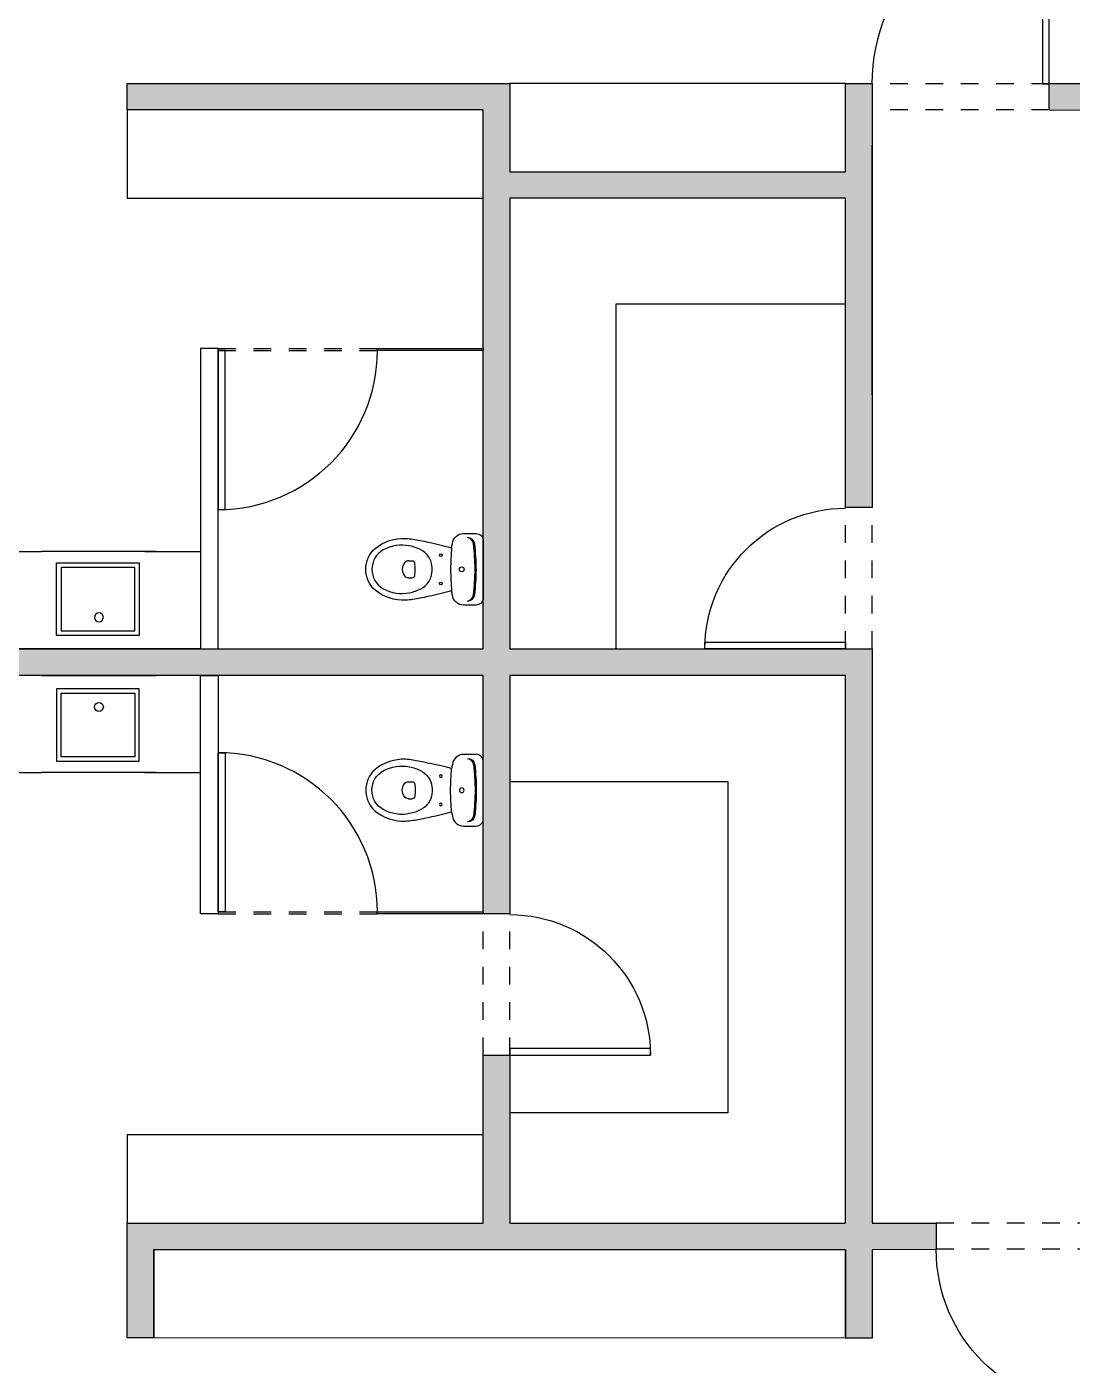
# Model space of a CAD drawing. Header units: metres. Extents: x 1769 to 3632, y 809 to 2652.
# Drawn here: x 2683.07 to 2688.99, y 1866.94 to 1874.51 of the extents above; entities that cross this region are included whole.
import ezdxf

# ---------------------------------------------------------------- set-up
doc = ezdxf.new("R2010")
doc.units = ezdxf.units.M
doc.header["$LTSCALE"] = 10
doc.linetypes.add('AG-FP-01$0$DASH2', pattern=[0.375, 0.25, -0.125])
for name, color, linetype in [('A-ANNO-SIMB-CARP', 14, 'Continuous'), ('A-DOOR', 1, 'Continuous'), ('A-FLOR-LEVL', 2, 'Continuous'), ('A-FURN-FIXD', 8, 'Continuous'), ('A-GLAZ', 150, 'Continuous'), ('A-PATT+', 8, 'Continuous'), ('A-WALL', 6, 'Continuous'), ('A-WALL-PATT', 8, 'Continuous'), ('AG-FP-01$0$A-DOOR-1', 1, 'Continuous'), ('AG-FP-01$0$A-HEAD-2', 2, 'AG-FP-01$0$DASH2')]:
    doc.layers.add(name, color=color, linetype=linetype)
doc.styles.add('AG-FP-01$0$spa-fp01$0$WATG_Default', font='SIMPLEX.SHX', dxfattribs={"width": 0.8})

# ---------------------------------------------------------------- blocks, each defined once
blk = doc.blocks.new('vvv')
at = {"layer": 'A-FURN-FIXD', "ltscale": 0.01}
for p, q in [((320.633, 362.1916), (320.6219, 362.1916)), ((320.633, 362.1916), (320.644, 362.1916)), ((320.585, 361.8086), (320.585, 361.8287)), ((320.681, 361.8086), (320.681, 361.8287))]:
    blk.add_line(p, q, dxfattribs=at)
blk.add_lwpolyline([(320.47, 361.8736, -0.0164), (320.5106, 362.052, -0.014244), (320.4869, 362.0565, -0.379899), (320.4305, 362.12), (320.4305, 362.1916, -0.414214), (320.4705, 362.2316), (320.633, 362.2316), (320.7955, 362.2316, -0.414214), (320.8355, 362.1916), (320.8355, 362.12, -0.379899), (320.779, 362.0565, -0.014244), (320.7554, 362.052, -0.0164), (320.796, 361.8736, -0.034533), (320.808, 361.7917, -0.180901), (320.7511, 361.6187, -0.210568), (320.633, 361.5666, -0.210568), (320.5149, 361.6187, -0.180901), (320.458, 361.7917, -0.034533)], format="xyb", close=True, dxfattribs=at)
for centre, radius in [((320.633, 362.1096), 0.0135), ((320.633, 362.1096), 0.0135), ((320.553, 361.9916), 0.0075), ((320.713, 361.9916), 0.0075)]:
    blk.add_circle(centre, radius, dxfattribs=at)
for centre, radius, start, end in [((320.4935, 362.1429), 0.04, 96.27189, 180), ((320.4928, 362.1358), 0.04, 96.21414, 169.75716), ((320.633, 361.0311), 1.1536, 90.00081, 97.20302), ((320.633, 361.0342), 1.1575, 90.00079, 97.14086), ((320.633, 361.0342), 1.1575, 82.85914, 89.99921), ((320.633, 361.0311), 1.1536, 82.79698, 89.99919), ((320.7725, 362.1429), 0.04, 0, 83.72811), ((320.7731, 362.1358), 0.04, 10.24284, 83.78586), ((320.633, 363.4506), 1.404, 264.99864, 270), ((320.633, 363.4506), 1.404, 270, 275.00136), ((320.626, 361.8256), 0.1156, 96.24191, 152.59732), ((320.633, 361.7616), 0.18, 90, 96.24191), ((320.633, 361.7616), 0.18, 83.75809, 90), ((320.64, 361.8256), 0.1156, 27.40268, 83.75809), ((320.7453, 361.7638), 0.25, 152.59732, 168.38048), ((320.5207, 361.7638), 0.25, 11.61952, 27.40268), ((320.712, 361.7706), 0.216, 168.38048, 209.11615), ((320.6, 361.8287), 0.015, 96.64916, 180), ((320.615, 361.8086), 0.03, 180, 233.1301), ((320.633, 361.8326), 0.06, 233.1301, 270), ((320.633, 361.5456), 0.3, 90, 96.64916), ((320.633, 361.5456), 0.3, 83.35084, 90), ((320.633, 361.8326), 0.06, 270, 306.8699), ((320.666, 361.8287), 0.015, 0, 83.35084), ((320.651, 361.8086), 0.03, 306.8699, 0), ((320.554, 361.7706), 0.216, 330.88385, 11.61952), ((320.633, 361.7266), 0.1256, 209.11615, 270), ((320.633, 361.7266), 0.1256, 270, 330.88385)]:
    blk.add_arc(centre, radius, start, end, dxfattribs=at)
blk = doc.blocks.new('SAPLS501')
at = {"layer": 'A-FURN-FIXD', "ltscale": 0.01}
for p, q in [((-0.3238, 0), (0.3238, 0)), ((-0.2136, -0.1013), (0.2029, -0.1013)), ((-0.2136, -0.4609), (-0.2136, -0.1013)), ((0.2029, -0.1013), (0.2029, -0.4609)), ((0.2029, -0.4609), (-0.2136, -0.4609)), ((0.3238, -0.55), (-0.3238, -0.55))]:
    blk.add_line(p, q, dxfattribs=at)
blk.add_lwpolyline([(0.2283, -0.0759), (-0.239, -0.0759), (-0.239, -0.4863), (0.2283, -0.4863)], close=True, dxfattribs=at)
blk.add_circle((0, -0.1784), 0.0254, dxfattribs=at)
blk = doc.blocks.new('A$C4C690AF1')
at = {"layer": 'A-FURN-FIXD', "ltscale": 0.01}
for p, q in [((-0.3918, 0.55), (1.8001, 0.55)), ((1.0623, 0), (0.5083, 0))]:
    blk.add_line(p, q, dxfattribs=at)
for points in [[(-0.0764, 0), (-0.3918, 0), (-0.3918, 0.55)], [(1.5231, 0), (1.8001, 0), (1.8001, 0.55)]]:
    blk.add_lwpolyline(points, dxfattribs=at)
at = {"layer": 'A-FURN-FIXD', "ltscale": 0.01, "xscale": -1}
for p in [(0.1844, 0.55), (1.2239, 0.55)]:
    blk.add_blockref('SAPLS501', p, dxfattribs=at)
blk = doc.blocks.new('*U405')
blk.add_lwpolyline([(2200, 141.7), (2200, 1091.7), (2160, 1091.7), (2160, 141.7)], close=True)
at = {"layer": 'AG-FP-01$0$A-DOOR-1'}
blk.add_arc((2200, 141.7), 950, 90, 180, dxfattribs=at)
at = {"layer": 'AG-FP-01$0$A-HEAD-2'}
for p, q in [((2200, 141.7), (1250, 141.7)), ((2200, -14.4), (1250, -14.4))]:
    blk.add_line(p, q, dxfattribs=at)
at = {"style": 'AG-FP-01$0$spa-fp01$0$WATG_Default', "width": 0.8, "flags": 9}
for tag, p in [('DOORNUMBER', (494.6, -80.1)), ('THRESHOLDMATERIAL', (494.6, -125)), ('THRESHOLDDETAIL', (494.6, -129.1)), ('GLAZING', (494.6, -137.3)), ('CLOSER', (494.6, -145.5)), ('ROOMNAME', (494.6, -84.2)), ('ROOMNUMBER', (494.6, -88.3)), ('DOORTYPE', (494.6, -92.4)), ('DOORMATERIAL', (494.6, -96.5)), ('DOORFINISH', (494.6, -100.5)), ('FRAMEMATERIAL', (494.6, -104.6)), ('FRAMEFINISH', (494.6, -108.7)), ('DETAILHEAD', (494.6, -112.8)), ('DETAILJAMB', (494.6, -116.9)), ('DETAILMUNTIN', (494.6, -121)), ('FIRERATING', (494.6, -133.2)), ('LOUVER', (494.6, -141.4)), ('PANICHARDWARE', (494.6, -149.5)), ('HARDWARESET', (494.6, -153.6)), ('REMARKS', (494.6, -157.7)), ('REVISION', (494.6, -161.8))]:
    blk.add_attdef(tag, p, '', height=2.38, dxfattribs=at)
blk = doc.blocks.new('*U406')
blk.add_lwpolyline([(2200, 141.7), (2200, 1201.7), (2160, 1201.7), (2160, 141.7)], close=True)
at = {"layer": 'AG-FP-01$0$A-DOOR-1'}
blk.add_arc((2200, 141.7), 1060, 90, 180, dxfattribs=at)
at = {"layer": 'AG-FP-01$0$A-HEAD-2'}
for p, q in [((2200, 141.7), (1140, 141.7)), ((2200, -14.4), (1140, -14.4))]:
    blk.add_line(p, q, dxfattribs=at)
at = {"style": 'AG-FP-01$0$spa-fp01$0$WATG_Default', "width": 0.8, "flags": 9}
for tag, p in [('DOORNUMBER', (494.6, -80.1)), ('THRESHOLDMATERIAL', (494.6, -125)), ('THRESHOLDDETAIL', (494.6, -129.1)), ('GLAZING', (494.6, -137.3)), ('CLOSER', (494.6, -145.5)), ('ROOMNAME', (494.6, -84.2)), ('ROOMNUMBER', (494.6, -88.3)), ('DOORTYPE', (494.6, -92.4)), ('DOORMATERIAL', (494.6, -96.5)), ('DOORFINISH', (494.6, -100.5)), ('FRAMEMATERIAL', (494.6, -104.6)), ('FRAMEFINISH', (494.6, -108.7)), ('DETAILHEAD', (494.6, -112.8)), ('DETAILJAMB', (494.6, -116.9)), ('DETAILMUNTIN', (494.6, -121)), ('FIRERATING', (494.6, -133.2)), ('LOUVER', (494.6, -141.4)), ('PANICHARDWARE', (494.6, -149.5)), ('HARDWARESET', (494.6, -153.6)), ('REMARKS', (494.6, -157.7)), ('REVISION', (494.6, -161.8))]:
    blk.add_attdef(tag, p, '', height=2.38, dxfattribs=at)
blk = doc.blocks.new('*U413')
blk.add_lwpolyline([(2200, 17.3), (2200, 857.3), (2160, 857.3), (2160, 17.3)], close=True)
at = {"layer": 'AG-FP-01$0$A-DOOR-1'}
blk.add_arc((2200, 17.3), 840, 90, 180, dxfattribs=at)
at = {"layer": 'AG-FP-01$0$A-HEAD-2'}
for p, q in [((2200, 17.3), (1360, 17.3)), ((2200, -141.4), (1360, -141.4))]:
    blk.add_line(p, q, dxfattribs=at)
at = {"style": 'AG-FP-01$0$spa-fp01$0$WATG_Default', "width": 0.8, "flags": 9}
for tag, p in [('DOORNUMBER', (494.6, -80.1)), ('THRESHOLDMATERIAL', (494.6, -125)), ('THRESHOLDDETAIL', (494.6, -129.1)), ('GLAZING', (494.6, -137.3)), ('CLOSER', (494.6, -145.5)), ('ROOMNAME', (494.6, -84.2)), ('ROOMNUMBER', (494.6, -88.3)), ('DOORTYPE', (494.6, -92.4)), ('DOORMATERIAL', (494.6, -96.5)), ('DOORFINISH', (494.6, -100.5)), ('FRAMEMATERIAL', (494.6, -104.6)), ('FRAMEFINISH', (494.6, -108.7)), ('DETAILHEAD', (494.6, -112.8)), ('DETAILJAMB', (494.6, -116.9)), ('DETAILMUNTIN', (494.6, -121)), ('FIRERATING', (494.6, -133.2)), ('LOUVER', (494.6, -141.4)), ('PANICHARDWARE', (494.6, -149.5)), ('HARDWARESET', (494.6, -153.6)), ('REMARKS', (494.6, -157.7)), ('REVISION', (494.6, -161.8))]:
    blk.add_attdef(tag, p, '', height=2.38, dxfattribs=at)
blk = doc.blocks.new('*U521')
blk.add_lwpolyline([(2200, -192.4), (2200, -1032.4), (2160, -1032.4), (2160, -192.4)], close=True)
at = {"layer": 'AG-FP-01$0$A-DOOR-1'}
blk.add_arc((2200, -192.4), 840, 180, 270, dxfattribs=at)
at = {"layer": 'AG-FP-01$0$A-HEAD-2'}
for p, q in [((2200, -33.7), (1360, -33.7)), ((2200, -192.4), (1360, -192.4))]:
    blk.add_line(p, q, dxfattribs=at)
at = {"style": 'AG-FP-01$0$spa-fp01$0$WATG_Default', "width": 0.8, "flags": 9}
for tag, p in [('DOORNUMBER', (494.6, -80.1)), ('THRESHOLDMATERIAL', (494.6, -125)), ('THRESHOLDDETAIL', (494.6, -129.1)), ('GLAZING', (494.6, -137.3)), ('CLOSER', (494.6, -145.5)), ('ROOMNAME', (494.6, -84.2)), ('ROOMNUMBER', (494.6, -88.3)), ('DOORTYPE', (494.6, -92.4)), ('DOORMATERIAL', (494.6, -96.5)), ('DOORFINISH', (494.6, -100.5)), ('FRAMEMATERIAL', (494.6, -104.6)), ('FRAMEFINISH', (494.6, -108.7)), ('DETAILHEAD', (494.6, -112.8)), ('DETAILJAMB', (494.6, -116.9)), ('DETAILMUNTIN', (494.6, -121)), ('FIRERATING', (494.6, -133.2)), ('LOUVER', (494.6, -141.4)), ('PANICHARDWARE', (494.6, -149.5)), ('HARDWARESET', (494.6, -153.6)), ('REMARKS', (494.6, -157.7)), ('REVISION', (494.6, -161.8))]:
    blk.add_attdef(tag, p, '', height=2.38, dxfattribs=at)
blk = doc.blocks.new('*U530')
blk.add_lwpolyline([(2200, -65.4), (2200, -1015.4), (2160, -1015.4), (2160, -65.4)], close=True)
at = {"layer": 'AG-FP-01$0$A-DOOR-1'}
blk.add_arc((2200, -65.4), 950, 180, 270, dxfattribs=at)
at = {"layer": 'AG-FP-01$0$A-HEAD-2'}
for p, q in [((2200, -52.6), (1250, -52.6)), ((2200, -65.4), (1250, -65.4))]:
    blk.add_line(p, q, dxfattribs=at)
at = {"style": 'AG-FP-01$0$spa-fp01$0$WATG_Default', "width": 0.8, "flags": 9}
for tag, p in [('DOORNUMBER', (494.6, -80.1)), ('THRESHOLDMATERIAL', (494.6, -125)), ('THRESHOLDDETAIL', (494.6, -129.1)), ('GLAZING', (494.6, -137.3)), ('CLOSER', (494.6, -145.5)), ('ROOMNAME', (494.6, -84.2)), ('ROOMNUMBER', (494.6, -88.3)), ('DOORTYPE', (494.6, -92.4)), ('DOORMATERIAL', (494.6, -96.5)), ('DOORFINISH', (494.6, -100.5)), ('FRAMEMATERIAL', (494.6, -104.6)), ('FRAMEFINISH', (494.6, -108.7)), ('DETAILHEAD', (494.6, -112.8)), ('DETAILJAMB', (494.6, -116.9)), ('DETAILMUNTIN', (494.6, -121)), ('FIRERATING', (494.6, -133.2)), ('LOUVER', (494.6, -141.4)), ('PANICHARDWARE', (494.6, -149.5)), ('HARDWARESET', (494.6, -153.6)), ('REMARKS', (494.6, -157.7)), ('REVISION', (494.6, -161.8))]:
    blk.add_attdef(tag, p, '', height=2.38, dxfattribs=at)
blk = doc.blocks.new('*U536')
blk.add_lwpolyline([(2200, -1.5), (2200, 948.5), (2160, 948.5), (2160, -1.5)], close=True)
at = {"layer": 'AG-FP-01$0$A-DOOR-1'}
blk.add_arc((2200, -1.5), 950, 90, 180, dxfattribs=at)
at = {"layer": 'AG-FP-01$0$A-HEAD-2'}
for p, q in [((2200, -1.5), (1250, -1.5)), ((2200, -14.4), (1250, -14.4))]:
    blk.add_line(p, q, dxfattribs=at)
at = {"style": 'AG-FP-01$0$spa-fp01$0$WATG_Default', "width": 0.8, "flags": 9}
for tag, p in [('DOORNUMBER', (494.6, -80.1)), ('THRESHOLDMATERIAL', (494.6, -125)), ('THRESHOLDDETAIL', (494.6, -129.1)), ('GLAZING', (494.6, -137.3)), ('CLOSER', (494.6, -145.5)), ('ROOMNAME', (494.6, -84.2)), ('ROOMNUMBER', (494.6, -88.3)), ('DOORTYPE', (494.6, -92.4)), ('DOORMATERIAL', (494.6, -96.5)), ('DOORFINISH', (494.6, -100.5)), ('FRAMEMATERIAL', (494.6, -104.6)), ('FRAMEFINISH', (494.6, -108.7)), ('DETAILHEAD', (494.6, -112.8)), ('DETAILJAMB', (494.6, -116.9)), ('DETAILMUNTIN', (494.6, -121)), ('FIRERATING', (494.6, -133.2)), ('LOUVER', (494.6, -141.4)), ('PANICHARDWARE', (494.6, -149.5)), ('HARDWARESET', (494.6, -153.6)), ('REMARKS', (494.6, -157.7)), ('REVISION', (494.6, -161.8))]:
    blk.add_attdef(tag, p, '', height=2.38, dxfattribs=at)
blk = doc.blocks.new('A$Ca70b421f')
at = {"layer": 'A-PATT+', "ltscale": 0.01, "true_color": 0x939598}
h = blk.add_hatch(dxfattribs=at)
h.set_pattern_fill('DOLMIT', color=252, scale=0.018)
edge = h.paths.add_edge_path()
edge.add_line((25.336, 3.261), (25.336, 0.2))
edge.add_line((25.336, 0.2), (21.7137, 0.2008))
edge.add_arc((21.0849, 39.1483), 38.9526, 269.18272, 270.92484, ccw=False)
edge.add_arc((20.4924, -1.9182), 2.1182, 88.99985, 105.352)
edge.add_arc((20.2844, -1.1028), 1.277, 106.04077, 133.34504)
edge.add_line((19.4079, -0.1742), (20.1805, -0.8937))
edge.add_arc((22.7378, -4.4897), 4.4126, 113.91928, 125.41784, ccw=False)
edge.add_arc((23.1734, -5.7416), 5.7347, 93.3642, 112.82617, ccw=False)
edge.add_line((22.8368, -0.0169), (25.336, 0))
edge.add_line((25.336, 0), (40.8755, 0))
edge.add_line((40.8755, 0), (40.8755, 8.8623))
edge.add_line((40.8755, 8.8623), (64.844, 22.7005))
edge.add_line((64.844, 22.7005), (63.6758, 24.7237))
edge.add_line((63.6758, 24.7237), (62.1168, 23.8237))
edge.add_line((62.1168, 23.8237), (61.5418, 24.8196))
edge.add_line((61.5418, 24.8196), (63.1012, 25.7199))
edge.add_line((63.1012, 25.7199), (57.7874, 34.9238))
edge.add_line((57.7874, 34.9238), (54.6065, 33.0876))
edge.add_line((54.6065, 33.0876), (54.6064, 20.8154))
edge.add_line((54.6064, 20.8154), (49.8442, 18.0657))
edge.add_line((49.8442, 18.0657), (50.419, 17.0701))
edge.add_line((50.419, 17.0701), (50.0293, 16.8451))
edge.add_line((50.0293, 16.8451), (49.4544, 17.8408))
edge.add_line((49.4544, 17.8408), (45.1837, 15.3751))
edge.add_line((45.1837, 15.3751), (16.566, 15.375))
edge.add_line((16.566, 15.375), (16.566, 15.5))
edge.add_line((16.566, 15.5), (7.1793, 15.5))
edge.add_line((7.1793, 15.5), (7.1793, 19.454))
edge.add_line((7.1793, 19.454), (0, 19.4542))
edge.add_line((0, 19.4542), (0.0007, 13.375))
edge.add_line((0.0007, 13.375), (15.066, 13.375))
edge.add_line((15.066, 13.375), (15.066, 2.4175))
edge.add_arc((18.8858, 2.4729), 3.8202, 180.83161, 254.29524)
edge.add_arc((18.5138, 0.5707), 1.8948, 223.02926, 249.55017, ccw=False)
edge.add_arc((18.2834, 1.0412), 2.1079, 148.21863, 236.78213, ccw=False)
edge.add_arc((18.6399, 0.629), 2.633, 91.55469, 144.67687, ccw=False)
edge.add_line((18.5684, 3.261), (25.336, 3.261))
h.paths.add_polyline_path([(28.836, 4.3999), (37.9755, 4.3999), (37.9755, 3.6999), (29.536, 3.6999), (29.536, 2.6653), (28.836, 2.6653)], flags=16)
h.paths.add_polyline_path([(23.836, 4.5999), (17.986, 4.5999), (17.986, 12.575), (20.486, 12.575), (20.486, 7.5999), (37.9755, 7.5999), (37.9755, 4.5999)], flags=16)
edge = h.paths.add_edge_path(flags=16)
edge.add_arc((21.0849, 39.1483), 39.1526, 269.18224, 270.86008, ccw=False)
edge.add_arc((20.4924, -1.9182), 1.9182, 88.99057, 105.31545)
edge.add_arc((20.2844, -1.1028), 1.077, 106.10358, 121.84519)
edge.add_line((19.7162, -0.188), (20.1997, -0.6382))
edge.add_arc((22.7378, -4.4897), 4.6126, 113.89552, 123.38451, ccw=False)
edge.add_arc((23.1734, -5.7416), 5.9347, 104.6475, 112.84455, ccw=False)

msp = doc.modelspace()

# ---------------------------------------------------------------- block references
at = {"layer": 'A-FLOR-LEVL'}
msp.add_blockref('A$Ca70b421f', (2681.9374, 1840.6909), dxfattribs=at)

# ---------------------------------------------------------------- next in the draw order: hatches: boundary and pattern name
at = {"layer": 'A-WALL-PATT', "ltscale": 0.01}
h = msp.add_hatch(color=256, dxfattribs=at)
h.dxf.hatch_style = 1
edge = h.paths.add_edge_path()
edge.add_line((2690.6167, 1880.1619), (2690.6167, 1880.5619))
edge.add_line((2690.6167, 1880.5619), (2690.7668, 1880.5619))
edge.add_line((2690.7668, 1880.5619), (2690.7668, 1877.9411))
edge.add_line((2690.7668, 1877.9411), (2690.6168, 1877.9411))
edge.add_line((2690.6168, 1877.9411), (2690.6166, 1880.0119))
edge.add_line((2690.6166, 1880.0119), (2689.2667, 1880.0118))
edge.add_line((2689.2667, 1880.0118), (2689.2668, 1877.1411))
edge.add_line((2689.2668, 1877.1411), (2690.7668, 1877.1411))
edge.add_line((2690.7668, 1877.1411), (2690.7668, 1876.9911))
edge.add_line((2690.7668, 1876.9911), (2689.2668, 1876.9911))
edge.add_line((2689.2668, 1876.9911), (2689.2668, 1874.1906))
edge.add_line((2689.2668, 1874.1906), (2690.6168, 1874.1901))
edge.add_line((2690.6168, 1874.1901), (2690.6168, 1876.1911))
edge.add_line((2690.6168, 1876.1911), (2690.7668, 1876.1911))
edge.add_line((2690.7668, 1876.1911), (2690.7668, 1874.19))
edge.add_line((2690.7668, 1874.19), (2697.7284, 1874.19))
edge.add_line((2697.7284, 1874.19), (2697.7284, 1874.0389))
edge.add_line((2697.7284, 1874.0389), (2694.1238, 1874.0379))
edge.add_line((2694.1238, 1874.0379), (2694.1239, 1872.4448))
edge.add_line((2694.1239, 1872.4448), (2697.5779, 1872.4457))
edge.add_line((2697.5779, 1872.4457), (2697.5779, 1873.249))
edge.add_line((2697.5779, 1873.249), (2697.7284, 1873.249))
edge.add_line((2697.7284, 1873.249), (2697.7284, 1872.2953))
edge.add_line((2697.7284, 1872.2953), (2694.1238, 1872.2944))
edge.add_line((2694.1238, 1872.2944), (2694.1239, 1871.39))
edge.add_line((2694.1239, 1871.39), (2698.6284, 1871.3908))
edge.add_line((2698.6284, 1871.3908), (2698.6284, 1873.8408))
edge.add_line((2698.6284, 1873.8408), (2698.6284, 1874.1136))
edge.add_line((2698.6284, 1874.1136), (2698.7784, 1874.1136))
edge.add_line((2698.7784, 1874.1136), (2698.7784, 1870.8409))
edge.add_line((2698.7784, 1870.8409), (2698.6286, 1870.8409))
edge.add_line((2698.6286, 1870.8409), (2698.6284, 1871.2408))
edge.add_line((2698.6284, 1871.2408), (2694.1239, 1871.24))
edge.add_line((2694.1239, 1871.24), (2694.124, 1870.84))
edge.add_line((2694.124, 1870.84), (2693.9739, 1870.84))
edge.add_line((2693.9739, 1870.84), (2693.9739, 1874.0379))
edge.add_line((2693.9739, 1874.0379), (2688.8567, 1874.0405))
edge.add_line((2688.8567, 1874.0405), (2688.8568, 1874.1907))
edge.add_line((2688.8568, 1874.1907), (2689.1168, 1874.1906))
edge.add_line((2689.1168, 1874.1906), (2689.1167, 1881.5366))
edge.add_line((2689.1167, 1881.5366), (2688.1571, 1881.5367))
edge.add_line((2688.1571, 1881.5367), (2688.1571, 1882.0866))
edge.add_line((2688.1571, 1882.0866), (2688.3071, 1882.0866))
edge.add_line((2688.3071, 1882.0866), (2688.3071, 1881.6867))
edge.add_line((2688.3071, 1881.6867), (2689.2667, 1881.6866))
edge.add_line((2689.2667, 1881.6866), (2689.2667, 1880.1618))
edge.add_line((2689.2667, 1880.1618), (2690.6167, 1880.1619))
h = msp.add_hatch(color=256, dxfattribs=at)
h.dxf.hatch_style = 1
h.paths.add_polyline_path([(2695.0285, 1872.445), (2695.0285, 1872.2946), (2697.7284, 1872.2953), (2697.7284, 1873.249), (2697.5779, 1873.249), (2697.5779, 1872.4457)], flags=17)
h.paths.add_polyline_path([(2694.1238, 1874.0379), (2697.7284, 1874.0389), (2697.7284, 1874.19), (2690.7693, 1874.19), (2690.7693, 1876.1911), (2690.6168, 1876.1911), (2690.6168, 1874.1906), (2689.2668, 1874.1906), (2689.2668, 1876.991), (2690.7668, 1876.9911), (2690.7668, 1877.1411), (2689.2667, 1877.1411), (2689.2667, 1880.0119), (2690.6166, 1880.0119), (2690.6168, 1877.941), (2690.7668, 1877.9411), (2690.7668, 1880.5619), (2690.6167, 1880.5619), (2690.6167, 1880.1619), (2689.2669, 1880.1618), (2689.2667, 1881.6866), (2688.3071, 1881.6867), (2688.3071, 1882.0866), (2688.1571, 1882.0866), (2688.1571, 1881.5367), (2689.1167, 1881.5366), (2689.1168, 1874.1907), (2688.8567, 1874.1907), (2688.8567, 1874.0405), (2693.9738, 1874.0386), (2693.9738, 1870.84), (2694.124, 1870.8401), (2694.1239, 1871.24), (2698.6283, 1871.2409), (2698.6284, 1870.8409), (2698.7784, 1870.8409), (2698.7784, 1874.19), (2698.6284, 1874.19), (2698.6284, 1871.39), (2694.1239, 1871.39)])
h = msp.add_hatch(color=256, dxfattribs=at)
h.dxf.hatch_style = 1
h.paths.add_polyline_path([(2687.7034, 1874.1911), (2687.8534, 1874.1911), (2687.8534, 1871.7908), (2687.7034, 1871.7908), (2687.7034, 1873.5408), (2685.8034, 1873.5408), (2685.8034, 1872.1537), (2685.8034, 1870.9908), (2687.8534, 1870.9908), (2687.8534, 1867.7408), (2688.2166, 1867.7408), (2688.2166, 1867.5908), (2687.8534, 1867.5905), (2687.8534, 1867.0905), (2687.7034, 1867.0905), (2687.7034, 1867.5905), (2683.7878, 1867.5908), (2683.7878, 1867.0908), (2683.6378, 1867.0908), (2683.6378, 1867.7408), (2685.6534, 1867.7408), (2685.6534, 1868.6908), (2685.8034, 1868.6908), (2685.8034, 1867.7408), (2687.7034, 1867.7408), (2687.7034, 1870.8408), (2685.8034, 1870.8408), (2685.8034, 1869.4908), (2685.6534, 1869.4908), (2685.6534, 1870.8408), (2675.8444, 1870.841), (2675.8444, 1870.991), (2685.6534, 1870.9908), (2685.6534, 1872.1537), (2685.6534, 1874.0408), (2683.6378, 1874.0408), (2683.6378, 1874.1908), (2685.8034, 1874.1908), (2685.8034, 1873.691), (2687.7034, 1873.691)])

# ---------------------------------------------------------------- next in the draw order: linework, layer by layer
at = {"layer": 'A-ANNO-SIMB-CARP', "ltscale": 0.01}
msp.add_lwpolyline([(2683.7878, 1867.5908), (2687.7034, 1867.5905), (2687.7034, 1867.0905), (2683.7878, 1867.0908)], close=True, dxfattribs=at)
at = {"layer": 'A-FURN-FIXD', "ltscale": 0.01}
msp.add_line((2687.0378, 1868.3653), (2685.8034, 1868.3653), dxfattribs=at)
msp.add_lwpolyline([(2685.8034, 1873.6908), (2687.7034, 1873.6911), (2687.7034, 1874.1911), (2685.8034, 1874.1908)], close=True, dxfattribs=at)
at = {"layer": 'A-FURN-FIXD'}
for points in [[(2683.6378, 1873.5408), (2685.6534, 1873.5408), (2685.6534, 1874.0408), (2683.6378, 1874.0408)], [(2683.6378, 1867.7408), (2685.6534, 1867.7408), (2685.6534, 1868.2408), (2683.6378, 1868.2408)]]:
    msp.add_lwpolyline(points, close=True, dxfattribs=at)
at = {"layer": 'A-FURN-FIXD', "ltscale": 0.01}
for points in [[(2687.7034, 1872.9408), (2686.4034, 1872.9408), (2686.4034, 1870.9908)], [(2685.8034, 1870.2408), (2687.0378, 1870.2408), (2687.0378, 1868.3653)]]:
    msp.add_lwpolyline(points, dxfattribs=at)
at = {"layer": 'A-GLAZ'}
for points in [[(2685.0534, 1872.6794), (2685.0534, 1872.6914), (2685.6534, 1872.6914), (2685.6534, 1872.6794)], [(2685.0534, 1869.491), (2685.0534, 1869.503), (2685.6534, 1869.503), (2685.6534, 1869.491)]]:
    msp.add_lwpolyline(points, close=True, dxfattribs=at)
at = {"layer": 'A-WALL', "ltscale": 0.01}
for points in [[(2687.7034, 1874.1911), (2687.8534, 1874.1911), (2687.8534, 1874.1911), (2687.8534, 1871.7908), (2687.7034, 1871.7908), (2687.7034, 1873.5408), (2685.8034, 1873.5408), (2685.8034, 1872.1537), (2685.8034, 1870.9908), (2687.8534, 1870.9908), (2687.8534, 1867.7408), (2688.2166, 1867.7408), (2688.2166, 1867.5908), (2687.8534, 1867.5905), (2687.8534, 1867.0905), (2687.7034, 1867.0905), (2687.7034, 1867.5905), (2683.7878, 1867.5908), (2683.7878, 1867.0908), (2683.6378, 1867.0908), (2683.6378, 1867.7408), (2685.6534, 1867.7408), (2685.6534, 1868.6908), (2685.8034, 1868.6908), (2685.8034, 1867.7408), (2687.7034, 1867.7408), (2687.7034, 1870.8408), (2687.7034, 1870.8408), (2685.8034, 1870.8408), (2685.8034, 1869.4908), (2685.6534, 1869.4908), (2685.6534, 1870.8408), (2675.8444, 1870.841)], [(2675.8444, 1870.991), (2685.6534, 1870.9908), (2685.6534, 1872.1537), (2685.6534, 1874.0408), (2683.6378, 1874.0408), (2683.6378, 1874.1908), (2685.8034, 1874.1908), (2685.8034, 1873.691), (2687.7034, 1873.691), (2687.7034, 1874.1911)], [(2693.9738, 1874.0386), (2688.8567, 1874.0405), (2688.8567, 1874.1907), (2689.1168, 1874.1907)], [(2687.8534, 1872.4282), (2687.8534, 1873.8408)]]:
    msp.add_lwpolyline(points, dxfattribs=at)
for points in [[(2684.0534, 1870.9912), (2684.1534, 1870.9912), (2684.1534, 1872.6914), (2684.0534, 1872.6914)], [(2684.0534, 1870.8409), (2684.1534, 1870.8409), (2684.1534, 1869.4908), (2684.0534, 1869.4908)]]:
    msp.add_lwpolyline(points, close=True, dxfattribs=at)

# ---------------------------------------------------------------- next in the draw order: block references
at = {"layer": 'A-DOOR', "ltscale": 0.01, "xscale": 0.0009474377873720022, "yscale": 0.0009474377873720022, "zscale": 0.0009474377873720022}
msp.add_blockref('*U406', (2686.7724, 1874.0543), dxfattribs=at)
at = {"layer": 'A-DOOR', "ltscale": 0.01, "zscale": 0.0009474377873720035}
for name, p, xscale, yscale, rotation in [('*U413', (2687.7198, 1873.0752), -0.0009474377873720039, 0.0009474377873720039, 90), ('*U521', (2685.6211, 1870.7752), -0.0009474377873720039, 0.0009474377873720039, 90), ('*U405', (2687.0323, 1867.7272), -0.0009474377873720035, 0.0009474377873720035, 180)]:
    msp.add_blockref(name, p, dxfattribs=dict(at, xscale=xscale, yscale=yscale, rotation=rotation))
at = {"layer": 'A-FURN-FIXD', "ltscale": 0.01}
for name, p, rotation in [('vvv', (2323.4218, 2192.0741), 270), ('A$C4C690AF1', (2683.6616, 1871.5411), 179.9998656945896)]:
    msp.add_blockref(name, p, dxfattribs=dict(at, rotation=rotation))
at = {"layer": 'A-FURN-FIXD', "ltscale": 0.01, "xscale": -1}
for name, p, rotation in [('A$C4C690AF1', (2683.6616, 1870.2909), 0.0001343054103930541), ('vvv', (2323.4218, 1549.5579), 270)]:
    msp.add_blockref(name, p, dxfattribs=dict(at, rotation=rotation))
at = {"layer": 'A-GLAZ', "xscale": 0.0009474377873720039, "yscale": 0.0009474377873720039, "zscale": 0.0009474377873720039, "rotation": 180}
for name, p in [('*U536', (2686.2378, 1872.6778)), ('*U530', (2686.2378, 1869.441))]:
    msp.add_blockref(name, p, dxfattribs=at)

doc.saveas('drawing.dxf')
